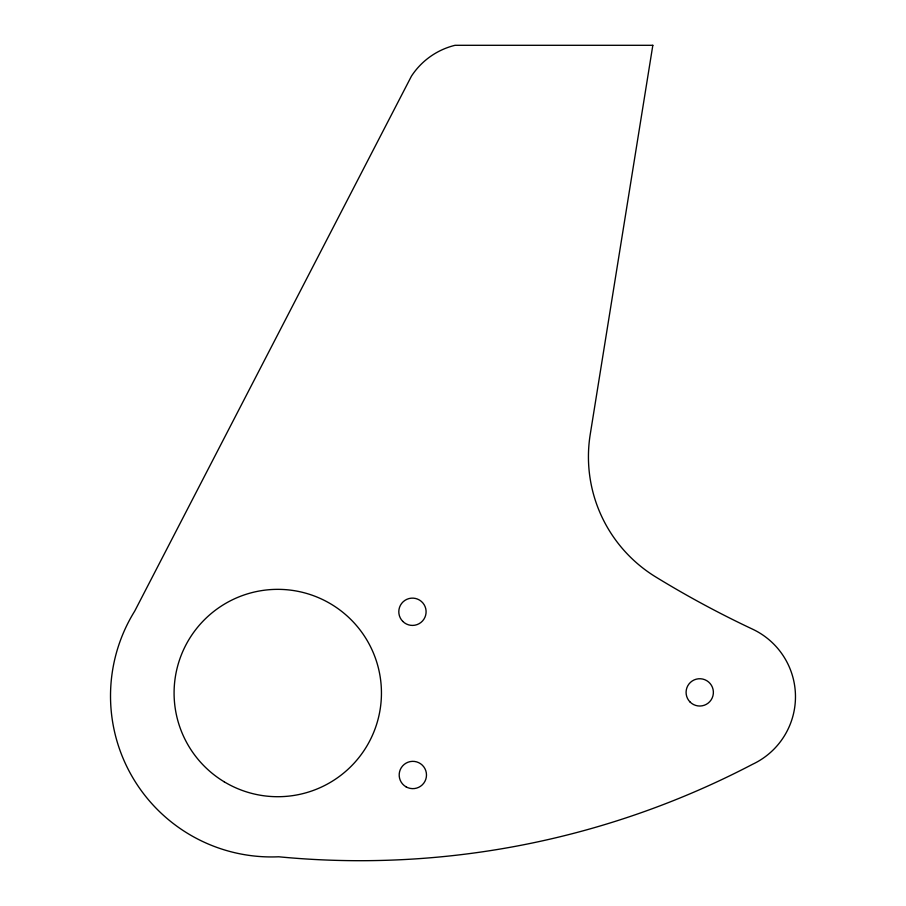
<?xml version="1.0" encoding="UTF-8"?>
<svg xmlns="http://www.w3.org/2000/svg" width="906" height="906" viewBox="0 0 906 906"><rect width="100%" height="100%" fill="white"/><g stroke="black" fill="none" stroke-linecap="round" stroke-linejoin="round"><path stroke-width="1.36" d="M652.83 45.3L590.225 434.427A140.894 140.894 0 0 0 655.718 576.941A998.389 998.389 0 0 0 752.58 629.172A74.643 74.643 0 0 1 752.58 764.279A847.053 847.053 0 0 1 278.708 856.782A160.962 160.962 0 0 1 134.745 611.052L411.437 76.161A72.673 72.673 0 0 1 455.05 45.3L652.83 45.3M224.156 781.776A103.68 103.68 0 0 0 381.426 695.072A103.68 103.68 0 0 0 227.712 602.23A103.68 103.68 0 0 0 224.156 781.776M402.796 621.414A13.647 13.647 0 0 0 425.639 615.299A13.647 13.647 0 0 0 408.923 598.583A13.647 13.647 0 0 0 402.796 621.414M406.013 786.816A13.647 13.647 0 0 0 426.488 774.992A13.647 13.647 0 0 0 406.013 763.169A13.647 13.647 0 0 0 406.013 786.816M690.078 702.025A13.647 13.647 0 0 0 712.92 695.91A13.647 13.647 0 0 0 696.204 679.194A13.647 13.647 0 0 0 690.078 702.025"/></g></svg>
